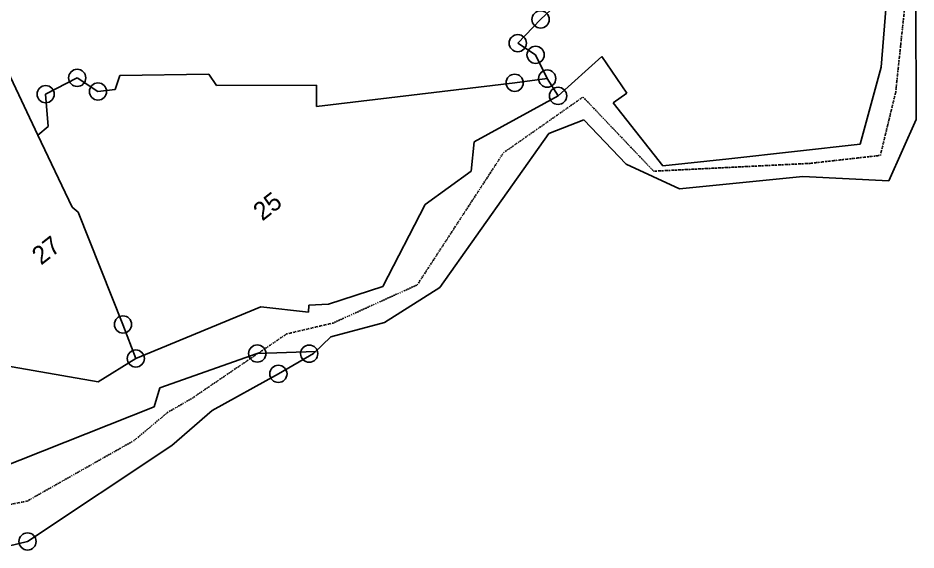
# Model space of a CAD drawing. Header units: metres. Extents: x 348758 to 350592, y 1757753 to 1760169.
# Drawn here: x 350045.8 to 350489.8, y 1758164.2 to 1758427.5 of the extents above; entities that cross this region are included whole.
import ezdxf

# ---------------------------------------------------------------- set-up
doc = ezdxf.new("R2010")
doc.units = ezdxf.units.M
doc.header["$MEASUREMENT"] = 0
doc.linetypes.add('DASHDOT', pattern=[1, 0.5, -0.25, 0, -0.25])
for name, color, linetype in [('POLY_PARCEL', 6, 'Continuous'), ('POLY_WATER', 4, 'Continuous'), ('TEXT_PARCEL', 7, 'Continuous'), ('V_BOUND_STREAM_LINE', 7, 'DASHDOT')]:
    doc.layers.add(name, color=color, linetype=linetype)
doc.styles.add('TEXT_MAP', font='')
doc.styles.get('TEXT_MAP').set_extended_font_data('Kruti Dev 050')

msp = doc.modelspace()

# ---------------------------------------------------------------- linework, layer by layer
for centre in [(350304.18, 1758426.81), (350292.89, 1758415.07), (350301.71, 1758409.29), (350075.09, 1758397.89), (350291.37, 1758395.46), (350307.45, 1758397.54), (350085.37, 1758391.15), (350059.49, 1758389.82), (350312.81, 1758388.98), (350097.72, 1758275.87), (350104.08, 1758259.02), (350164.1, 1758261.46), (350189.78, 1758261.43), (350174.55, 1758251.4), (350050.53, 1758168.48)]:
    msp.add_circle(centre, 4.26)
at = {"layer": 'POLY_PARCEL'}
for p, q in [((350304.18, 1758426.81), (350314.4, 1758436.3)), ((350292.89, 1758415.07), (350304.18, 1758426.81)), ((350055.68, 1758369.46), (350033.27, 1758416.75)), ((350301.71, 1758409.29), (350292.89, 1758415.07)), ((350307.45, 1758397.54), (350301.71, 1758409.29)), ((350096.19, 1758398.98), (350140.22, 1758399.76)), ((350140.22, 1758399.76), (350143.92, 1758394.18)), ((350059.49, 1758389.82), (350075.09, 1758397.89)), ((350075.09, 1758397.89), (350085.37, 1758391.15)), ((350093.8, 1758392.14), (350096.19, 1758398.98)), ((350193.33, 1758383.64), (350291.37, 1758395.46)), ((350291.37, 1758395.46), (350307.45, 1758397.54)), ((350307.45, 1758397.54), (350312.81, 1758388.98)), ((350085.37, 1758391.15), (350093.8, 1758392.14)), ((350143.92, 1758394.18), (350193.41, 1758394.32)), ((350193.41, 1758394.32), (350193.33, 1758383.64)), ((350060.77, 1758373.84), (350059.49, 1758389.82)), ((350055.68, 1758369.46), (350060.77, 1758373.84)), ((350072.53, 1758333.9), (350055.68, 1758369.46)), ((350075.52, 1758331.46), (350072.53, 1758333.9)), ((350097.72, 1758275.87), (350075.52, 1758331.46)), ((350104.08, 1758259.02), (350097.72, 1758275.87)), ((350164.1, 1758261.46), (350193.02, 1758262.55)), ((350115.86, 1758244.52), (350164.1, 1758261.46)), ((350113.14, 1758235.16), (350115.86, 1758244.52)), ((350021.46, 1758198.85), (350113.14, 1758235.16))]:
    msp.add_line(p, q, dxfattribs=at)
at = {"layer": 'POLY_WATER'}
for p, q in [((350472.62, 1758403.13), (350475.71, 1758442.08)), ((350489.61, 1758436.89), (350489.78, 1758377.28)), ((350312.81, 1758388.98), (350334.47, 1758408.49)), ((350334.47, 1758408.49), (350346.85, 1758390.37)), ((350462.08, 1758365.06), (350472.62, 1758403.13)), ((350346.85, 1758390.37), (350340.09, 1758385.51)), ((350271.26, 1758366.27), (350312.81, 1758388.98)), ((350340.09, 1758385.51), (350364.65, 1758354.41)), ((350325.56, 1758377.11), (350308.21, 1758370.4)), ((350346.44, 1758355.26), (350325.56, 1758377.11)), ((350489.78, 1758377.28), (350476.36, 1758347)), ((350308.21, 1758370.4), (350254.32, 1758294.18)), ((350269.8, 1758351.65), (350271.26, 1758366.27)), ((350397.25, 1758357.75), (350462.08, 1758365.06)), ((350372.78, 1758342.91), (350346.44, 1758355.26)), ((350364.65, 1758354.41), (350397.25, 1758357.75)), ((350247.15, 1758335.22), (350269.8, 1758351.65)), ((350433.75, 1758349.09), (350372.78, 1758342.91)), ((350476.36, 1758347), (350433.75, 1758349.09)), ((350226.23, 1758294.65), (350247.15, 1758335.22)), ((350199.39, 1758285.97), (350226.23, 1758294.65)), ((350254.32, 1758294.18), (350227.07, 1758276.81)), ((350104.08, 1758259.02), (350165.88, 1758284.52)), ((350165.88, 1758284.52), (350189.51, 1758282.02)), ((350189.51, 1758282.02), (350189.66, 1758285.49)), ((350189.66, 1758285.49), (350199.39, 1758285.97)), ((350227.07, 1758276.81), (350200.47, 1758269.79)), ((350200.47, 1758269.79), (350191.96, 1758261.52)), ((350191.96, 1758261.52), (350174.55, 1758251.4)), ((350085.42, 1758247.48), (350104.08, 1758259.02)), ((350033.99, 1758256.49), (350085.42, 1758247.48)), ((350174.55, 1758251.4), (350141.89, 1758233.36)), ((350141.89, 1758233.36), (350121.88, 1758216.01)), ((350121.88, 1758216.01), (350050.53, 1758168.48)), ((350050.53, 1758168.48), (350040.98, 1758166.12))]:
    msp.add_line(p, q, dxfattribs=at)
at = {"layer": 'V_BOUND_STREAM_LINE'}
for p, q in [((350479.72, 1758390.85), (350485.42, 1758444.56)), ((350472.15, 1758359.52), (350479.72, 1758390.85)), ((350285.82, 1758360.81), (350325.17, 1758388.42)), ((350325.17, 1758388.42), (350360.06, 1758351.71)), ((350243.19, 1758295.45), (350285.82, 1758360.81)), ((350437.2, 1758355.56), (350472.15, 1758359.52)), ((350360.06, 1758351.71), (350437.2, 1758355.56)), ((350201.46, 1758276.53), (350243.19, 1758295.45)), ((350178.62, 1758271.18), (350201.46, 1758276.53)), ((350131.85, 1758239.32), (350178.62, 1758271.18)), ((350119.67, 1758232.25), (350131.85, 1758239.32)), ((350103.41, 1758218.56), (350119.67, 1758232.25)), ((350050.22, 1758188.4), (350103.41, 1758218.56)), ((350033.3, 1758185.19), (350050.22, 1758188.4))]:
    msp.add_line(p, q, dxfattribs=at)

# ---------------------------------------------------------------- texts
at = {"layer": 'TEXT_PARCEL', "style": 'TEXT_MAP'}
for s, p in [('25', (350166.62, 1758326.75)), ('27', (350057.24, 1758304.94))]:
    msp.add_text(s, height=9.005, rotation=38.2917, dxfattribs=at).set_placement(p)

doc.saveas('drawing.dxf')
